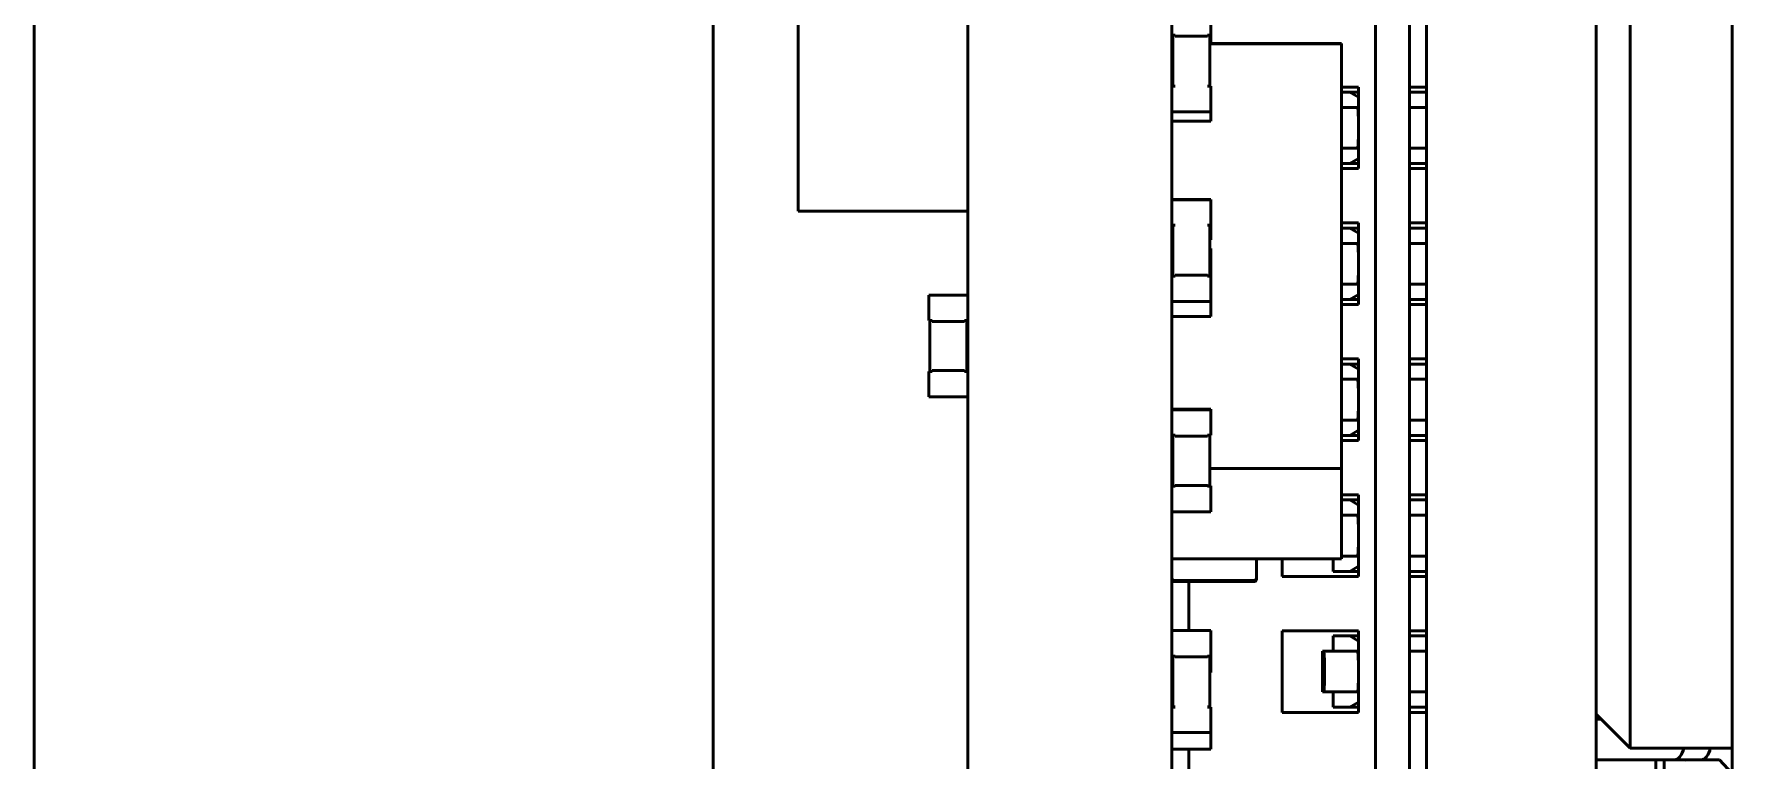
# Model space of a CAD drawing. Header units: millimetres. Extents: x 3137 to 5094, y 789 to 1822.
# Drawn here: x 3377.94 to 3387.94, y 1368.56 to 1372.83 of the extents above; entities that cross this region are included whole.
import ezdxf

# ---------------------------------------------------------------- set-up
doc = ezdxf.new("R2010")
doc.units = ezdxf.units.MM
doc.header["$LTSCALE"] = 1.8
doc.layers.add('외형선(ISO)', color=7, linetype='Continuous', lineweight=50)

msp = doc.modelspace()

# ---------------------------------------------------------------- linework, layer by layer
at = {"layer": '외형선(ISO)'}
for p, q in [((3386.142, 1340.339), (3386.142, 1383.023)), ((3387.142, 1381.894), (3387.142, 1341.468)), ((3377.942, 1344.181), (3377.942, 1379.181)), ((3387.942, 1379.181), (3387.942, 1344.181)), ((3383.442, 1342.724), (3383.442, 1375.934)), ((3384.642, 1344.615), (3384.642, 1375.934)), ((3385.842, 1357.481), (3385.842, 1374.081)), ((3386.042, 1357.781), (3386.042, 1374.081)), ((3387.342, 1373.131), (3387.342, 1368.631)), ((3382.442, 1371.791), (3382.442, 1373.091)), ((3381.942, 1359.548), (3381.942, 1372.995)), ((3384.872, 1372.826), (3384.872, 1372.976)), ((3384.662, 1372.826), (3384.642, 1372.826)), ((3384.648, 1372.826), (3384.648, 1372.826)), ((3384.648, 1372.526), (3384.648, 1372.825)), ((3384.852, 1372.821), (3384.662, 1372.821)), ((3384.872, 1372.826), (3384.852, 1372.826)), ((3384.866, 1372.825), (3384.866, 1372.824)), ((3384.866, 1372.823), (3384.866, 1372.528)), ((3384.872, 1372.822), (3384.872, 1372.826)), ((3384.872, 1372.821), (3384.872, 1372.822)), ((3384.872, 1372.771), (3384.872, 1372.821)), ((3384.652, 1372.771), (3384.642, 1372.771)), ((3384.872, 1372.771), (3384.862, 1372.771)), ((3384.872, 1372.777), (3385.642, 1372.777)), ((3384.872, 1372.776), (3385.642, 1372.776)), ((3385.642, 1372.777), (3385.642, 1372.776)), ((3385.642, 1372.776), (3385.642, 1370.276)), ((3384.642, 1372.527), (3384.652, 1372.527)), ((3384.642, 1372.526), (3384.662, 1372.526)), ((3384.872, 1372.527), (3384.852, 1372.527)), ((3384.852, 1372.527), (3384.872, 1372.527)), ((3384.872, 1372.526), (3384.852, 1372.526)), ((3384.852, 1372.526), (3384.872, 1372.526)), ((3384.866, 1372.528), (3384.866, 1372.527)), ((3384.866, 1372.527), (3384.866, 1372.527)), ((3384.872, 1372.532), (3384.872, 1372.532)), ((3384.872, 1372.531), (3384.872, 1372.531)), ((3384.872, 1372.526), (3384.872, 1372.527)), ((3384.872, 1372.527), (3384.872, 1372.527)), ((3384.872, 1372.376), (3384.872, 1372.526)), ((3384.872, 1372.526), (3384.872, 1372.526)), ((3385.742, 1372.521), (3385.642, 1372.521)), ((3385.742, 1372.521), (3385.742, 1372.041)), ((3386.042, 1372.521), (3386.142, 1372.521)), ((3385.69, 1372.491), (3385.642, 1372.491)), ((3385.735, 1372.401), (3385.642, 1372.401)), ((3385.69, 1372.491), (3385.741, 1372.461)), ((3385.742, 1372.491), (3385.69, 1372.491)), ((3385.742, 1372.401), (3385.735, 1372.401)), ((3385.741, 1372.461), (3385.742, 1372.459)), ((3385.741, 1372.461), (3385.742, 1372.461)), ((3386.133, 1372.491), (3386.042, 1372.491)), ((3386.142, 1372.401), (3386.042, 1372.401)), ((3386.142, 1372.491), (3386.133, 1372.491)), ((3384.642, 1372.376), (3384.872, 1372.376)), ((3384.642, 1372.321), (3384.872, 1372.321)), ((3384.872, 1372.321), (3384.872, 1372.376)), ((3385.642, 1372.161), (3385.735, 1372.161)), ((3385.741, 1372.101), (3385.69, 1372.071)), ((3385.735, 1372.161), (3385.742, 1372.161)), ((3385.742, 1372.103), (3385.741, 1372.101)), ((3385.741, 1372.101), (3385.742, 1372.101)), ((3386.042, 1372.161), (3386.142, 1372.161)), ((3385.642, 1372.071), (3385.69, 1372.071)), ((3385.742, 1372.041), (3385.642, 1372.041)), ((3385.69, 1372.071), (3385.742, 1372.071)), ((3386.042, 1372.071), (3386.133, 1372.071)), ((3386.042, 1372.041), (3386.142, 1372.041)), ((3386.133, 1372.071), (3386.142, 1372.071)), ((3384.642, 1371.86), (3384.872, 1371.86)), ((3384.642, 1371.859), (3384.872, 1371.859)), ((3384.642, 1371.858), (3384.872, 1371.858)), ((3384.642, 1371.858), (3384.872, 1371.858)), ((3384.872, 1371.86), (3384.872, 1371.859)), ((3384.872, 1371.858), (3384.872, 1371.859)), ((3384.872, 1371.858), (3384.872, 1371.858)), ((3384.872, 1371.708), (3384.872, 1371.858)), ((3383.442, 1371.791), (3382.442, 1371.791)), ((3384.662, 1371.708), (3384.642, 1371.708)), ((3384.648, 1371.708), (3384.648, 1371.708)), ((3384.648, 1371.409), (3384.648, 1371.708)), ((3384.872, 1371.708), (3384.852, 1371.708)), ((3384.866, 1371.707), (3384.866, 1371.706)), ((3384.866, 1371.706), (3384.866, 1371.411)), ((3384.872, 1371.705), (3384.872, 1371.708)), ((3384.872, 1371.703), (3384.872, 1371.704)), ((3384.872, 1371.621), (3384.872, 1371.703)), ((3385.742, 1371.721), (3385.642, 1371.721)), ((3385.742, 1371.721), (3385.742, 1371.241)), ((3386.042, 1371.721), (3386.142, 1371.721)), ((3384.652, 1371.621), (3384.642, 1371.621)), ((3384.872, 1371.621), (3384.862, 1371.621)), ((3385.69, 1371.691), (3385.642, 1371.691)), ((3385.735, 1371.601), (3385.642, 1371.601)), ((3385.69, 1371.691), (3385.741, 1371.661)), ((3385.742, 1371.691), (3385.69, 1371.691)), ((3385.742, 1371.601), (3385.735, 1371.601)), ((3385.741, 1371.661), (3385.742, 1371.659)), ((3385.741, 1371.661), (3385.742, 1371.661)), ((3386.133, 1371.691), (3386.042, 1371.691)), ((3386.142, 1371.601), (3386.042, 1371.601)), ((3386.142, 1371.691), (3386.133, 1371.691)), ((3384.652, 1371.57), (3384.642, 1371.57)), ((3384.652, 1371.57), (3384.642, 1371.57)), ((3384.642, 1371.57), (3384.652, 1371.57)), ((3384.642, 1371.57), (3384.652, 1371.57)), ((3384.872, 1371.57), (3384.862, 1371.57)), ((3384.872, 1371.57), (3384.862, 1371.57)), ((3384.862, 1371.57), (3384.872, 1371.57)), ((3384.862, 1371.57), (3384.872, 1371.57)), ((3384.872, 1371.57), (3384.872, 1371.57)), ((3384.872, 1371.57), (3384.872, 1371.57)), ((3384.872, 1371.57), (3384.872, 1371.57)), ((3384.872, 1371.57), (3384.872, 1371.415)), ((3384.642, 1371.409), (3384.652, 1371.409)), ((3384.642, 1371.408), (3384.662, 1371.408)), ((3384.662, 1371.413), (3384.852, 1371.413)), ((3384.872, 1371.41), (3384.852, 1371.41)), ((3384.852, 1371.409), (3384.872, 1371.409)), ((3384.852, 1371.408), (3384.872, 1371.408)), ((3384.872, 1371.408), (3384.852, 1371.408)), ((3384.872, 1371.415), (3384.872, 1371.414)), ((3384.872, 1371.414), (3384.872, 1371.413)), ((3384.872, 1371.413), (3384.872, 1371.41)), ((3384.872, 1371.413), (3384.872, 1371.413)), ((3384.872, 1371.41), (3384.872, 1371.41)), ((3384.872, 1371.408), (3384.872, 1371.409)), ((3384.872, 1371.258), (3384.872, 1371.408)), ((3384.872, 1371.408), (3384.872, 1371.408)), ((3385.642, 1371.361), (3385.735, 1371.361)), ((3385.741, 1371.301), (3385.69, 1371.271)), ((3385.735, 1371.361), (3385.742, 1371.361)), ((3385.742, 1371.303), (3385.741, 1371.301)), ((3385.741, 1371.301), (3385.742, 1371.301)), ((3386.042, 1371.361), (3386.142, 1371.361)), ((3383.212, 1371.297), (3383.212, 1371.297)), ((3383.212, 1371.297), (3383.442, 1371.297)), ((3383.212, 1371.297), (3383.442, 1371.297)), ((3383.212, 1371.297), (3383.212, 1371.147)), ((3384.872, 1371.258), (3384.642, 1371.258)), ((3384.872, 1371.171), (3384.872, 1371.258)), ((3385.642, 1371.271), (3385.69, 1371.271)), ((3385.742, 1371.241), (3385.642, 1371.241)), ((3385.69, 1371.271), (3385.742, 1371.271)), ((3386.042, 1371.271), (3386.133, 1371.271)), ((3386.042, 1371.241), (3386.142, 1371.241)), ((3386.133, 1371.271), (3386.142, 1371.271)), ((3383.232, 1371.147), (3383.212, 1371.147)), ((3383.218, 1370.847), (3383.218, 1371.144)), ((3383.422, 1371.142), (3383.232, 1371.142)), ((3383.442, 1371.147), (3383.422, 1371.147)), ((3383.436, 1371.144), (3383.436, 1370.849)), ((3384.872, 1371.171), (3384.642, 1371.171)), ((3385.742, 1370.921), (3385.642, 1370.921)), ((3385.742, 1370.921), (3385.742, 1370.441)), ((3386.042, 1370.921), (3386.142, 1370.921)), ((3383.212, 1370.847), (3383.212, 1370.697)), ((3383.212, 1370.847), (3383.212, 1370.847)), ((3383.212, 1370.847), (3383.232, 1370.847)), ((3383.232, 1370.852), (3383.422, 1370.852)), ((3383.422, 1370.847), (3383.442, 1370.847)), ((3383.442, 1370.847), (3383.422, 1370.847)), ((3385.69, 1370.891), (3385.642, 1370.891)), ((3385.735, 1370.801), (3385.642, 1370.801)), ((3385.69, 1370.891), (3385.741, 1370.861)), ((3385.742, 1370.891), (3385.69, 1370.891)), ((3385.742, 1370.801), (3385.735, 1370.801)), ((3385.741, 1370.861), (3385.742, 1370.859)), ((3385.741, 1370.861), (3385.742, 1370.861)), ((3386.133, 1370.891), (3386.042, 1370.891)), ((3386.142, 1370.801), (3386.042, 1370.801)), ((3386.142, 1370.891), (3386.133, 1370.891)), ((3383.442, 1370.697), (3383.212, 1370.697)), ((3384.872, 1370.626), (3384.642, 1370.626)), ((3384.872, 1370.625), (3384.642, 1370.625)), ((3384.642, 1370.625), (3384.872, 1370.625)), ((3384.642, 1370.625), (3384.872, 1370.625)), ((3384.642, 1370.625), (3384.872, 1370.625)), ((3384.642, 1370.624), (3384.872, 1370.624)), ((3384.642, 1370.624), (3384.872, 1370.624)), ((3384.642, 1370.624), (3384.872, 1370.624)), ((3384.642, 1370.623), (3384.872, 1370.623)), ((3384.642, 1370.623), (3384.872, 1370.623)), ((3384.642, 1370.623), (3384.872, 1370.623)), ((3384.642, 1370.623), (3384.872, 1370.623)), ((3384.642, 1370.622), (3384.872, 1370.622)), ((3384.642, 1370.622), (3384.872, 1370.622)), ((3384.872, 1370.625), (3384.872, 1370.626)), ((3384.872, 1370.625), (3384.872, 1370.625)), ((3384.872, 1370.625), (3384.872, 1370.625)), ((3384.872, 1370.625), (3384.872, 1370.625)), ((3384.872, 1370.625), (3384.872, 1370.624)), ((3384.872, 1370.624), (3384.872, 1370.624)), ((3384.872, 1370.624), (3384.872, 1370.624)), ((3384.872, 1370.623), (3384.872, 1370.624)), ((3384.872, 1370.623), (3384.872, 1370.623)), ((3384.872, 1370.623), (3384.872, 1370.623)), ((3384.872, 1370.623), (3384.872, 1370.623)), ((3384.872, 1370.622), (3384.872, 1370.623)), ((3384.872, 1370.622), (3384.872, 1370.622)), ((3384.872, 1370.472), (3384.872, 1370.622)), ((3385.642, 1370.561), (3385.735, 1370.561)), ((3385.741, 1370.501), (3385.69, 1370.471)), ((3385.735, 1370.561), (3385.742, 1370.561)), ((3385.742, 1370.503), (3385.741, 1370.501)), ((3385.741, 1370.501), (3385.742, 1370.501)), ((3386.042, 1370.561), (3386.142, 1370.561)), ((3384.662, 1370.472), (3384.642, 1370.472)), ((3384.648, 1370.472), (3384.648, 1370.472)), ((3384.648, 1370.172), (3384.648, 1370.471)), ((3384.852, 1370.467), (3384.662, 1370.467)), ((3384.872, 1370.472), (3384.852, 1370.472)), ((3384.866, 1370.472), (3384.866, 1370.471)), ((3384.866, 1370.471), (3384.866, 1370.47)), ((3384.866, 1370.471), (3384.866, 1370.471)), ((3384.866, 1370.47), (3384.866, 1370.47)), ((3384.866, 1370.469), (3384.866, 1370.174)), ((3385.642, 1370.471), (3385.69, 1370.471)), ((3385.742, 1370.441), (3385.642, 1370.441)), ((3385.69, 1370.471), (3385.742, 1370.471)), ((3386.042, 1370.471), (3386.133, 1370.471)), ((3386.042, 1370.441), (3386.142, 1370.441)), ((3386.133, 1370.471), (3386.142, 1370.471)), ((3384.642, 1370.276), (3384.652, 1370.276)), ((3384.862, 1370.276), (3385.642, 1370.276)), ((3385.642, 1370.276), (3385.642, 1369.744)), ((3384.642, 1370.175), (3384.652, 1370.175)), ((3384.642, 1370.175), (3384.652, 1370.175)), ((3384.642, 1370.174), (3384.652, 1370.174)), ((3384.642, 1370.174), (3384.652, 1370.174)), ((3384.642, 1370.173), (3384.652, 1370.173)), ((3384.642, 1370.173), (3384.652, 1370.173)), ((3384.642, 1370.172), (3384.662, 1370.172)), ((3384.662, 1370.177), (3384.852, 1370.177)), ((3384.852, 1370.174), (3384.872, 1370.174)), ((3384.852, 1370.174), (3384.872, 1370.174)), ((3384.872, 1370.174), (3384.852, 1370.174)), ((3384.852, 1370.173), (3384.872, 1370.173)), ((3384.872, 1370.173), (3384.852, 1370.173)), ((3384.852, 1370.173), (3384.872, 1370.173)), ((3384.872, 1370.173), (3384.852, 1370.173)), ((3384.852, 1370.172), (3384.872, 1370.172)), ((3384.872, 1370.172), (3384.852, 1370.172)), ((3384.872, 1370.176), (3384.862, 1370.176)), ((3384.862, 1370.175), (3384.872, 1370.175)), ((3384.862, 1370.175), (3384.872, 1370.175)), ((3384.872, 1370.175), (3384.862, 1370.175)), ((3384.872, 1370.175), (3384.862, 1370.175)), ((3384.872, 1370.18), (3384.872, 1370.181)), ((3384.872, 1370.18), (3384.872, 1370.18)), ((3384.872, 1370.179), (3384.872, 1370.179)), ((3384.872, 1370.179), (3384.872, 1370.179)), ((3384.872, 1370.178), (3384.872, 1370.178)), ((3384.872, 1370.178), (3384.872, 1370.178)), ((3384.872, 1370.177), (3384.872, 1370.177)), ((3384.872, 1370.176), (3384.872, 1370.176)), ((3384.872, 1370.175), (3384.872, 1370.175)), ((3384.872, 1370.175), (3384.872, 1370.175)), ((3384.872, 1370.174), (3384.872, 1370.174)), ((3384.872, 1370.173), (3384.872, 1370.174)), ((3384.872, 1370.173), (3384.872, 1370.173)), ((3384.872, 1370.172), (3384.872, 1370.173)), ((3384.872, 1370.173), (3384.872, 1370.173)), ((3384.872, 1370.022), (3384.872, 1370.172)), ((3384.872, 1370.172), (3384.872, 1370.172)), ((3385.742, 1370.121), (3385.642, 1370.121)), ((3385.742, 1370.121), (3385.742, 1369.641)), ((3386.042, 1370.121), (3386.142, 1370.121)), ((3384.872, 1370.022), (3384.642, 1370.022)), ((3385.69, 1370.091), (3385.642, 1370.091)), ((3385.735, 1370.001), (3385.642, 1370.001)), ((3385.69, 1370.091), (3385.741, 1370.061)), ((3385.742, 1370.091), (3385.69, 1370.091)), ((3385.742, 1370.001), (3385.735, 1370.001)), ((3385.741, 1370.061), (3385.742, 1370.059)), ((3385.741, 1370.061), (3385.742, 1370.061)), ((3386.133, 1370.091), (3386.042, 1370.091)), ((3386.142, 1370.001), (3386.042, 1370.001)), ((3386.142, 1370.091), (3386.133, 1370.091)), ((3384.642, 1369.744), (3385.642, 1369.744)), ((3385.142, 1369.633), (3385.142, 1369.744)), ((3385.292, 1369.641), (3385.292, 1369.744)), ((3385.592, 1369.671), (3385.592, 1369.744)), ((3385.642, 1369.761), (3385.735, 1369.761)), ((3385.741, 1369.701), (3385.69, 1369.671)), ((3385.735, 1369.761), (3385.742, 1369.761)), ((3385.742, 1369.703), (3385.741, 1369.701)), ((3385.741, 1369.701), (3385.742, 1369.701)), ((3386.042, 1369.761), (3386.142, 1369.761)), ((3385.127, 1369.618), (3384.657, 1369.618)), ((3385.127, 1369.611), (3384.657, 1369.611)), ((3384.742, 1369.323), (3384.742, 1369.611)), ((3385.142, 1369.626), (3385.142, 1369.633)), ((3385.742, 1369.641), (3385.292, 1369.641)), ((3385.595, 1369.671), (3385.592, 1369.671)), ((3385.595, 1369.671), (3385.69, 1369.671)), ((3385.69, 1369.671), (3385.742, 1369.671)), ((3386.042, 1369.671), (3386.133, 1369.671)), ((3386.042, 1369.641), (3386.142, 1369.641)), ((3386.133, 1369.671), (3386.142, 1369.671)), ((3384.642, 1369.323), (3384.872, 1369.323)), ((3384.642, 1369.323), (3384.872, 1369.323)), ((3384.872, 1369.323), (3384.642, 1369.323)), ((3384.872, 1369.322), (3384.642, 1369.322)), ((3384.872, 1369.323), (3384.872, 1369.323)), ((3384.872, 1369.323), (3384.872, 1369.323)), ((3384.872, 1369.322), (3384.872, 1369.323)), ((3384.872, 1369.172), (3384.872, 1369.322)), ((3385.742, 1369.321), (3385.292, 1369.321)), ((3385.292, 1368.841), (3385.292, 1369.321)), ((3385.742, 1369.321), (3385.742, 1368.841)), ((3386.042, 1369.321), (3386.142, 1369.321)), ((3385.53, 1369.201), (3385.531, 1369.201)), ((3385.53, 1368.961), (3385.53, 1369.201)), ((3385.535, 1369.201), (3385.531, 1369.201)), ((3385.735, 1369.201), (3385.535, 1369.201)), ((3385.592, 1369.291), (3385.595, 1369.291)), ((3385.592, 1369.201), (3385.592, 1369.291)), ((3385.69, 1369.291), (3385.595, 1369.291)), ((3385.69, 1369.291), (3385.741, 1369.261)), ((3385.742, 1369.291), (3385.69, 1369.291)), ((3385.742, 1369.201), (3385.735, 1369.201)), ((3385.741, 1369.261), (3385.742, 1369.259)), ((3385.741, 1369.261), (3385.742, 1369.261)), ((3386.133, 1369.291), (3386.042, 1369.291)), ((3386.142, 1369.201), (3386.042, 1369.201)), ((3386.142, 1369.291), (3386.133, 1369.291)), ((3384.662, 1369.172), (3384.642, 1369.172)), ((3384.648, 1369.172), (3384.648, 1369.172)), ((3384.648, 1368.873), (3384.648, 1369.172)), ((3384.852, 1369.167), (3384.662, 1369.167)), ((3384.872, 1369.172), (3384.852, 1369.172)), ((3384.866, 1369.17), (3384.866, 1369.17)), ((3384.866, 1369.17), (3384.866, 1368.875)), ((3384.872, 1369.168), (3384.872, 1369.172)), ((3384.872, 1369.075), (3384.872, 1369.168)), ((3384.872, 1369.168), (3384.872, 1369.168)), ((3385.542, 1369.061), (3385.542, 1369.101)), ((3384.652, 1369.075), (3384.642, 1369.075)), ((3384.872, 1369.075), (3384.862, 1369.075)), ((3385.531, 1368.961), (3385.53, 1368.961)), ((3385.531, 1368.961), (3385.535, 1368.961)), ((3385.535, 1368.961), (3385.735, 1368.961)), ((3385.592, 1368.871), (3385.592, 1368.961)), ((3385.741, 1368.901), (3385.69, 1368.871)), ((3385.735, 1368.961), (3385.742, 1368.961)), ((3385.742, 1368.903), (3385.741, 1368.901)), ((3385.741, 1368.901), (3385.742, 1368.901)), ((3386.042, 1368.961), (3386.142, 1368.961)), ((3384.642, 1368.873), (3384.662, 1368.873)), ((3384.642, 1368.872), (3384.662, 1368.872)), ((3384.852, 1368.873), (3384.872, 1368.873)), ((3384.872, 1368.873), (3384.852, 1368.873)), ((3384.872, 1368.873), (3384.852, 1368.873)), ((3384.852, 1368.872), (3384.872, 1368.872)), ((3384.866, 1368.875), (3384.866, 1368.873)), ((3384.866, 1368.873), (3384.866, 1368.873)), ((3384.872, 1368.878), (3384.872, 1368.878)), ((3384.872, 1368.878), (3384.872, 1368.878)), ((3384.872, 1368.873), (3384.872, 1368.873)), ((3384.872, 1368.873), (3384.872, 1368.873)), ((3384.872, 1368.873), (3384.872, 1368.873)), ((3384.872, 1368.722), (3384.872, 1368.872)), ((3385.742, 1368.841), (3385.292, 1368.841)), ((3385.595, 1368.871), (3385.592, 1368.871)), ((3385.595, 1368.871), (3385.69, 1368.871)), ((3385.69, 1368.871), (3385.742, 1368.871)), ((3386.042, 1368.871), (3386.133, 1368.871)), ((3386.042, 1368.841), (3386.142, 1368.841)), ((3386.133, 1368.871), (3386.142, 1368.871)), ((3387.142, 1368.831), (3387.342, 1368.631)), ((3387.172, 1368.801), (3387.142, 1368.801)), ((3384.642, 1368.722), (3384.872, 1368.722)), ((3384.872, 1368.625), (3384.872, 1368.722)), ((3384.642, 1368.625), (3384.872, 1368.625)), ((3384.742, 1368.478), (3384.742, 1368.625)), ((3387.942, 1368.631), (3387.342, 1368.631)), ((3387.142, 1368.561), (3387.598, 1368.561)), ((3387.492, 1368.561), (3387.492, 1368.441)), ((3387.542, 1368.561), (3387.542, 1368.441)), ((3387.598, 1368.561), (3387.755, 1368.561)), ((3387.669, 1368.561), (3387.674, 1368.556)), ((3387.859, 1368.561), (3387.755, 1368.561)), ((3387.859, 1368.561), (3387.868, 1368.561)), ((3387.942, 1368.481), (3387.868, 1368.561))]:
    msp.add_line(p, q, dxfattribs=at)
for centre, start, end in [((3384.657, 1369.633), 180, 270), ((3384.657, 1369.626), 180, 270), ((3385.127, 1369.633), 270, 0), ((3385.127, 1369.626), 270, 0)]:
    msp.add_arc(centre, 0.015, start, end, dxfattribs=at)
for centre, major_axis, ratio, start_param, end_param in [((3384.662, 1372.526), (-0.01, 0), 0.00084, 6.28319, 7.85398), ((3384.852, 1372.526), (0.01, 0), 0.00084, 4.71239, 6.28319), ((3385.735, 1372.301), (0, 0.1), 0.06976, 4.71239, 6.28319), ((3385.735, 1372.261), (0, -0.1), 0.06976, 0, 1.5708), ((3385.735, 1371.501), (0, 0.1), 0.06976, 4.71239, 6.28319), ((3384.662, 1371.408), (-0.01, 0), 0.00084, 6.28319, 7.85398), ((3384.852, 1371.408), (0.01, 0), 0.00084, 4.71239, 6.28318), ((3385.735, 1371.461), (0, -0.1), 0.06976, 0, 1.5708), ((3383.232, 1370.847), (-0.01, 0), 0.00084, 6.28319, 7.85398), ((3383.422, 1370.847), (0.01, 0), 0.00084, 4.71239, 6.28319), ((3385.735, 1370.701), (0, 0.1), 0.06976, 4.71239, 6.28319), ((3385.735, 1370.661), (0, -0.1), 0.06976, 0, 1.5708), ((3384.662, 1370.172), (-0.01, 0), 0.00084, 6.28319, 7.85398), ((3384.852, 1370.172), (0.01, 0), 0.00084, 4.71239, 6.28319), ((3385.735, 1369.901), (0, 0.1), 0.06976, 4.71239, 6.28319), ((3385.735, 1369.861), (0, -0.1), 0.06976, 0, 1.5708), ((3385.535, 1369.101), (0, 0.1), 0.06976, 4.71239, 6.28319), ((3385.735, 1369.101), (0, 0.1), 0.06976, 4.71239, 6.28319), ((3385.535, 1369.061), (0, -0.1), 0.06976, 0, 1.5708), ((3385.735, 1369.061), (0, -0.1), 0.06976, 0, 1.5708), ((3384.662, 1368.873), (-0.01, 0), 0.00084, 6.28319, 7.85398), ((3384.852, 1368.873), (0.01, 0), 0.00084, 4.71239, 6.28319), ((3387.598, 1368.661), (0, -0.1), 0.61566, 0, 1.2661), ((3387.755, 1368.661), (0, -0.1), 0.61566, 0, 1.2661)]:
    msp.add_ellipse(centre, major_axis=major_axis, ratio=ratio, start_param=start_param, end_param=end_param, dxfattribs=at)

doc.saveas('drawing.dxf')
